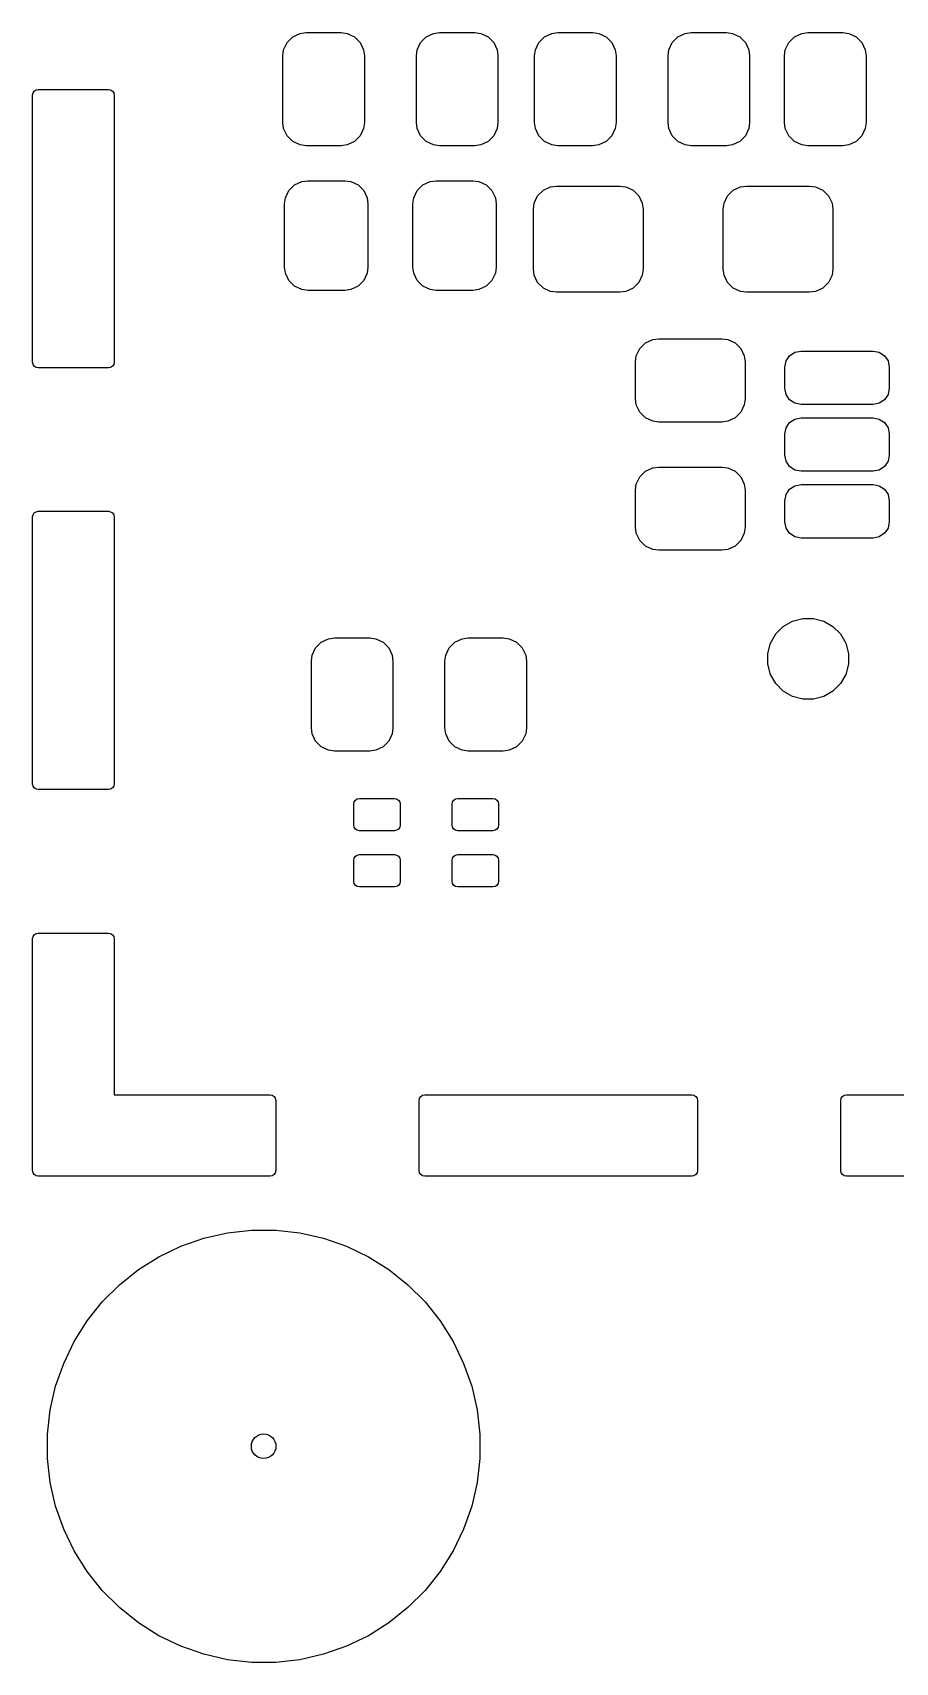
# Model space of a CAD drawing. Extents: x 3.96 to 7.46, y -4.84 to -2.98.
# Drawn here: x 3.959 to 4.443, y -4.819 to -3.906 of the extents above; entities that cross this region are included whole.
import ezdxf

# ---------------------------------------------------------------- set-up
doc = ezdxf.new("R2010")
doc.units = 0
doc.header["$MEASUREMENT"] = 0
doc.layers.add('BLACK', color=7, linetype='CONTINUOUS')

msp = doc.modelspace()

# ---------------------------------------------------------------- linework, layer by layer
at = {"layer": 'BLACK', "linetype": 'CONTINUOUS'}
for p, q in [((4.10498, -3.90817), (4.10907, -3.90627)), ((4.10907, -3.90627), (4.11243, -3.90582)), ((4.11243, -3.90582), (4.13212, -3.90582)), ((4.13212, -3.90582), (4.13548, -3.90627)), ((4.13548, -3.90627), (4.13957, -3.90817)), ((4.17978, -3.90817), (4.18387, -3.90627)), ((4.18387, -3.90627), (4.18723, -3.90582)), ((4.18723, -3.90582), (4.20692, -3.90582)), ((4.20692, -3.90582), (4.21028, -3.90627)), ((4.21028, -3.90627), (4.21437, -3.90817)), ((4.24598, -3.90817), (4.25007, -3.90627)), ((4.25007, -3.90627), (4.25343, -3.90582)), ((4.25343, -3.90582), (4.27312, -3.90582)), ((4.27312, -3.90582), (4.27648, -3.90627)), ((4.27648, -3.90627), (4.28057, -3.90817)), ((4.32078, -3.90817), (4.32487, -3.90627)), ((4.32487, -3.90627), (4.32823, -3.90582)), ((4.32823, -3.90582), (4.34792, -3.90582)), ((4.34792, -3.90582), (4.35128, -3.90627)), ((4.35128, -3.90627), (4.35537, -3.90817)), ((4.38598, -3.90817), (4.39007, -3.90627)), ((4.39007, -3.90627), (4.39343, -3.90582)), ((4.39343, -3.90582), (4.41312, -3.90582)), ((4.41312, -3.90582), (4.41648, -3.90627)), ((4.41648, -3.90627), (4.42057, -3.90817)), ((4.09944, -3.91882), (4.09988, -3.91545)), ((4.09988, -3.91545), (4.10179, -3.91136)), ((4.10179, -3.91136), (4.10498, -3.90817)), ((4.13957, -3.90817), (4.14276, -3.91136)), ((4.14276, -3.91136), (4.14467, -3.91545)), ((4.14467, -3.91545), (4.14511, -3.91882)), ((4.17424, -3.91882), (4.17468, -3.91545)), ((4.17468, -3.91545), (4.17659, -3.91136)), ((4.17659, -3.91136), (4.17978, -3.90817)), ((4.21437, -3.90817), (4.21756, -3.91136)), ((4.21756, -3.91136), (4.21947, -3.91545)), ((4.21947, -3.91545), (4.21991, -3.91882)), ((4.24044, -3.91882), (4.24088, -3.91545)), ((4.24088, -3.91545), (4.24279, -3.91136)), ((4.24279, -3.91136), (4.24598, -3.90817)), ((4.28057, -3.90817), (4.28376, -3.91136)), ((4.28376, -3.91136), (4.28567, -3.91545)), ((4.28567, -3.91545), (4.28611, -3.91882)), ((4.31524, -3.91882), (4.31568, -3.91545)), ((4.31568, -3.91545), (4.31759, -3.91136)), ((4.31759, -3.91136), (4.32078, -3.90817)), ((4.35537, -3.90817), (4.35856, -3.91136)), ((4.35856, -3.91136), (4.36047, -3.91545)), ((4.36047, -3.91545), (4.36091, -3.91882)), ((4.38044, -3.91882), (4.38088, -3.91545)), ((4.38088, -3.91545), (4.38279, -3.91136)), ((4.38279, -3.91136), (4.38598, -3.90817)), ((4.42057, -3.90817), (4.42376, -3.91136)), ((4.42376, -3.91136), (4.42567, -3.91545)), ((4.42567, -3.91545), (4.42611, -3.91882)), ((4.09944, -3.95622), (4.09944, -3.91882)), ((4.14511, -3.91882), (4.14511, -3.95622)), ((4.17424, -3.95622), (4.17424, -3.91882)), ((4.21991, -3.91882), (4.21991, -3.95622)), ((4.24044, -3.95622), (4.24044, -3.91882)), ((4.28611, -3.91882), (4.28611, -3.95622)), ((4.31524, -3.95622), (4.31524, -3.91882)), ((4.36091, -3.91882), (4.36091, -3.95622)), ((4.38044, -3.95622), (4.38044, -3.91882)), ((4.42611, -3.91882), (4.42611, -3.95622)), ((3.95923, -3.94082), (3.95947, -3.93962)), ((3.95923, -4.09043), (3.95923, -3.94082)), ((3.95947, -3.93962), (3.96015, -3.9386)), ((3.96015, -3.9386), (3.96117, -3.93791)), ((3.96117, -3.93791), (3.96238, -3.93767)), ((3.96238, -3.93767), (4.00175, -3.93767)), ((4.00175, -3.93767), (4.00295, -3.93791)), ((4.00295, -3.93791), (4.00397, -3.9386)), ((4.00397, -3.9386), (4.00466, -3.93962)), ((4.00466, -3.93962), (4.0049, -3.94082)), ((4.0049, -3.94082), (4.0049, -4.09043)), ((4.09988, -3.95958), (4.09944, -3.95622)), ((4.10179, -3.96367), (4.09988, -3.95958)), ((4.14467, -3.95958), (4.14276, -3.96367)), ((4.14511, -3.95622), (4.14467, -3.95958)), ((4.17468, -3.95958), (4.17424, -3.95622)), ((4.17659, -3.96367), (4.17468, -3.95958)), ((4.21947, -3.95958), (4.21756, -3.96367)), ((4.21991, -3.95622), (4.21947, -3.95958)), ((4.24088, -3.95958), (4.24044, -3.95622)), ((4.24279, -3.96367), (4.24088, -3.95958)), ((4.28567, -3.95958), (4.28376, -3.96367)), ((4.28611, -3.95622), (4.28567, -3.95958)), ((4.31568, -3.95958), (4.31524, -3.95622)), ((4.31759, -3.96367), (4.31568, -3.95958)), ((4.36047, -3.95958), (4.35856, -3.96367)), ((4.36091, -3.95622), (4.36047, -3.95958)), ((4.38088, -3.95958), (4.38044, -3.95622)), ((4.38279, -3.96367), (4.38088, -3.95958)), ((4.42567, -3.95958), (4.42376, -3.96367)), ((4.42611, -3.95622), (4.42567, -3.95958)), ((4.10498, -3.96686), (4.10179, -3.96367)), ((4.10907, -3.96877), (4.10498, -3.96686)), ((4.11243, -3.96921), (4.10907, -3.96877)), ((4.13212, -3.96921), (4.11243, -3.96921)), ((4.13548, -3.96877), (4.13212, -3.96921)), ((4.13957, -3.96686), (4.13548, -3.96877)), ((4.14276, -3.96367), (4.13957, -3.96686)), ((4.17978, -3.96686), (4.17659, -3.96367)), ((4.18387, -3.96877), (4.17978, -3.96686)), ((4.18723, -3.96921), (4.18387, -3.96877)), ((4.20692, -3.96921), (4.18723, -3.96921)), ((4.21028, -3.96877), (4.20692, -3.96921)), ((4.21437, -3.96686), (4.21028, -3.96877)), ((4.21756, -3.96367), (4.21437, -3.96686)), ((4.24598, -3.96686), (4.24279, -3.96367)), ((4.25007, -3.96877), (4.24598, -3.96686)), ((4.25343, -3.96921), (4.25007, -3.96877)), ((4.27312, -3.96921), (4.25343, -3.96921)), ((4.27648, -3.96877), (4.27312, -3.96921)), ((4.28057, -3.96686), (4.27648, -3.96877)), ((4.28376, -3.96367), (4.28057, -3.96686)), ((4.32078, -3.96686), (4.31759, -3.96367)), ((4.32487, -3.96877), (4.32078, -3.96686)), ((4.32823, -3.96921), (4.32487, -3.96877)), ((4.34792, -3.96921), (4.32823, -3.96921)), ((4.35128, -3.96877), (4.34792, -3.96921)), ((4.35537, -3.96686), (4.35128, -3.96877)), ((4.35856, -3.96367), (4.35537, -3.96686)), ((4.38598, -3.96686), (4.38279, -3.96367)), ((4.39007, -3.96877), (4.38598, -3.96686)), ((4.39343, -3.96921), (4.39007, -3.96877)), ((4.41312, -3.96921), (4.39343, -3.96921)), ((4.41648, -3.96877), (4.41312, -3.96921)), ((4.42057, -3.96686), (4.41648, -3.96877)), ((4.42376, -3.96367), (4.42057, -3.96686)), ((4.10087, -3.99844), (4.10277, -3.99435)), ((4.10277, -3.99435), (4.10596, -3.99116)), ((4.10596, -3.99116), (4.11005, -3.98925)), ((4.11005, -3.98925), (4.11341, -3.98881)), ((4.11341, -3.98881), (4.13408, -3.98881)), ((4.13408, -3.98881), (4.13745, -3.98925)), ((4.13745, -3.98925), (4.14154, -3.99116)), ((4.14154, -3.99116), (4.14473, -3.99435)), ((4.14473, -3.99435), (4.14663, -3.99844)), ((4.17272, -3.99844), (4.17462, -3.99435)), ((4.17462, -3.99435), (4.17781, -3.99116)), ((4.17781, -3.99116), (4.1819, -3.98925)), ((4.1819, -3.98925), (4.18527, -3.98881)), ((4.18527, -3.98881), (4.20593, -3.98881)), ((4.20593, -3.98881), (4.2093, -3.98925)), ((4.2093, -3.98925), (4.21339, -3.99116)), ((4.21339, -3.99116), (4.21658, -3.99435)), ((4.21658, -3.99435), (4.21848, -3.99844)), ((4.24026, -4.00142), (4.24217, -3.99733)), ((4.24217, -3.99733), (4.24536, -3.99414)), ((4.24536, -3.99414), (4.24945, -3.99224)), ((4.24945, -3.99224), (4.25281, -3.99179)), ((4.25281, -3.99179), (4.28824, -3.99179)), ((4.28824, -3.99179), (4.2916, -3.99224)), ((4.2916, -3.99224), (4.29569, -3.99414)), ((4.29569, -3.99414), (4.29888, -3.99733)), ((4.29888, -3.99733), (4.30079, -4.00142)), ((4.34656, -4.00142), (4.34847, -3.99733)), ((4.34847, -3.99733), (4.35166, -3.99414)), ((4.35166, -3.99414), (4.35575, -3.99224)), ((4.35575, -3.99224), (4.35911, -3.99179)), ((4.35911, -3.99179), (4.39454, -3.99179)), ((4.39454, -3.99179), (4.3979, -3.99224)), ((4.3979, -3.99224), (4.40199, -3.99414)), ((4.40199, -3.99414), (4.40518, -3.99733)), ((4.40518, -3.99733), (4.40709, -4.00142)), ((4.10042, -4.0018), (4.10087, -3.99844)), ((4.10042, -4.03723), (4.10042, -4.0018)), ((4.14663, -3.99844), (4.14708, -4.0018)), ((4.14708, -4.0018), (4.14708, -4.03723)), ((4.17227, -4.0018), (4.17272, -3.99844)), ((4.17227, -4.03723), (4.17227, -4.0018)), ((4.21848, -3.99844), (4.21893, -4.0018)), ((4.21893, -4.0018), (4.21893, -4.03723)), ((4.23982, -4.00478), (4.24026, -4.00142)), ((4.23982, -4.03825), (4.23982, -4.00478)), ((4.30079, -4.00142), (4.30123, -4.00478)), ((4.30123, -4.00478), (4.30123, -4.03825)), ((4.34612, -4.00478), (4.34656, -4.00142)), ((4.34612, -4.03825), (4.34612, -4.00478)), ((4.40709, -4.00142), (4.40753, -4.00478)), ((4.40753, -4.00478), (4.40753, -4.03825)), ((4.10087, -4.0406), (4.10042, -4.03723)), ((4.10277, -4.04469), (4.10087, -4.0406)), ((4.14663, -4.0406), (4.14473, -4.04469)), ((4.14708, -4.03723), (4.14663, -4.0406)), ((4.17272, -4.0406), (4.17227, -4.03723)), ((4.17462, -4.04469), (4.17272, -4.0406)), ((4.21848, -4.0406), (4.21658, -4.04469)), ((4.21893, -4.03723), (4.21848, -4.0406)), ((4.24026, -4.04161), (4.23982, -4.03825)), ((4.24217, -4.0457), (4.24026, -4.04161)), ((4.30079, -4.04161), (4.29888, -4.0457)), ((4.30123, -4.03825), (4.30079, -4.04161)), ((4.34656, -4.04161), (4.34612, -4.03825)), ((4.34847, -4.0457), (4.34656, -4.04161)), ((4.40709, -4.04161), (4.40518, -4.0457)), ((4.40753, -4.03825), (4.40709, -4.04161)), ((4.10596, -4.04788), (4.10277, -4.04469)), ((4.11005, -4.04978), (4.10596, -4.04788)), ((4.11341, -4.05023), (4.11005, -4.04978)), ((4.13408, -4.05023), (4.11341, -4.05023)), ((4.13745, -4.04978), (4.13408, -4.05023)), ((4.14154, -4.04788), (4.13745, -4.04978)), ((4.14473, -4.04469), (4.14154, -4.04788)), ((4.17781, -4.04788), (4.17462, -4.04469)), ((4.1819, -4.04978), (4.17781, -4.04788)), ((4.18527, -4.05023), (4.1819, -4.04978)), ((4.20593, -4.05023), (4.18527, -4.05023)), ((4.2093, -4.04978), (4.20593, -4.05023)), ((4.21339, -4.04788), (4.2093, -4.04978)), ((4.21658, -4.04469), (4.21339, -4.04788)), ((4.24536, -4.04889), (4.24217, -4.0457)), ((4.24945, -4.0508), (4.24536, -4.04889)), ((4.25281, -4.05124), (4.24945, -4.0508)), ((4.28824, -4.05124), (4.25281, -4.05124)), ((4.2916, -4.0508), (4.28824, -4.05124)), ((4.29569, -4.04889), (4.2916, -4.0508)), ((4.29888, -4.0457), (4.29569, -4.04889)), ((4.35166, -4.04889), (4.34847, -4.0457)), ((4.35575, -4.0508), (4.35166, -4.04889)), ((4.35911, -4.05124), (4.35575, -4.0508)), ((4.39454, -4.05124), (4.35911, -4.05124)), ((4.3979, -4.0508), (4.39454, -4.05124)), ((4.40199, -4.04889), (4.3979, -4.0508)), ((4.40518, -4.0457), (4.40199, -4.04889)), ((4.29932, -4.0828), (4.30251, -4.07961)), ((4.30251, -4.07961), (4.3066, -4.07771)), ((4.3066, -4.07771), (4.30996, -4.07726)), ((4.30996, -4.07726), (4.34539, -4.07726)), ((4.34539, -4.07726), (4.34875, -4.07771)), ((4.34875, -4.07771), (4.35284, -4.07961)), ((4.35284, -4.07961), (4.35603, -4.0828)), ((4.29697, -4.09026), (4.29741, -4.08689)), ((4.29741, -4.08689), (4.29932, -4.0828)), ((4.35603, -4.0828), (4.35794, -4.08689)), ((4.35794, -4.08689), (4.35838, -4.09026)), ((4.38135, -4.08974), (4.38331, -4.08681)), ((4.38331, -4.08681), (4.38625, -4.08484)), ((4.38625, -4.08484), (4.38971, -4.08415)), ((4.38971, -4.08415), (4.43007, -4.08415)), ((4.43007, -4.08415), (4.43353, -4.08484)), ((4.43353, -4.08484), (4.43647, -4.08681)), ((4.43647, -4.08681), (4.43843, -4.08974)), ((3.95947, -4.09164), (3.95923, -4.09043)), ((3.96015, -4.09266), (3.95947, -4.09164)), ((3.96117, -4.09334), (3.96015, -4.09266)), ((3.96238, -4.09358), (3.96117, -4.09334)), ((4.00175, -4.09358), (3.96238, -4.09358)), ((4.00295, -4.09334), (4.00175, -4.09358)), ((4.00397, -4.09266), (4.00295, -4.09334)), ((4.00466, -4.09164), (4.00397, -4.09266)), ((4.0049, -4.09043), (4.00466, -4.09164)), ((4.29697, -4.11093), (4.29697, -4.09026)), ((4.35838, -4.09026), (4.35838, -4.11093)), ((4.38066, -4.09321), (4.38135, -4.08974)), ((4.38066, -4.10502), (4.38066, -4.09321)), ((4.43843, -4.08974), (4.43912, -4.09321)), ((4.43912, -4.09321), (4.43912, -4.10502)), ((4.38135, -4.10849), (4.38066, -4.10502)), ((4.43912, -4.10502), (4.43843, -4.10849)), ((4.29741, -4.11429), (4.29697, -4.11093)), ((4.29932, -4.11838), (4.29741, -4.11429)), ((4.35794, -4.11429), (4.35603, -4.11838)), ((4.35838, -4.11093), (4.35794, -4.11429)), ((4.38331, -4.11142), (4.38135, -4.10849)), ((4.38625, -4.11339), (4.38331, -4.11142)), ((4.38971, -4.11408), (4.38625, -4.11339)), ((4.43007, -4.11408), (4.38971, -4.11408)), ((4.43353, -4.11339), (4.43007, -4.11408)), ((4.43647, -4.11142), (4.43353, -4.11339)), ((4.43843, -4.10849), (4.43647, -4.11142)), ((4.30251, -4.12157), (4.29932, -4.11838)), ((4.3066, -4.12348), (4.30251, -4.12157)), ((4.30996, -4.12392), (4.3066, -4.12348)), ((4.34539, -4.12392), (4.30996, -4.12392)), ((4.34875, -4.12348), (4.34539, -4.12392)), ((4.35284, -4.12157), (4.34875, -4.12348)), ((4.35603, -4.11838), (4.35284, -4.12157)), ((4.38135, -4.12715), (4.38331, -4.12421)), ((4.38331, -4.12421), (4.38625, -4.12225)), ((4.38625, -4.12225), (4.38971, -4.12156)), ((4.38971, -4.12156), (4.43007, -4.12156)), ((4.43007, -4.12156), (4.43353, -4.12225)), ((4.43353, -4.12225), (4.43647, -4.12421)), ((4.43647, -4.12421), (4.43843, -4.12715)), ((4.38066, -4.13061), (4.38135, -4.12715)), ((4.38066, -4.14242), (4.38066, -4.13061)), ((4.43843, -4.12715), (4.43912, -4.13061)), ((4.43912, -4.13061), (4.43912, -4.14242)), ((4.38135, -4.14589), (4.38066, -4.14242)), ((4.43912, -4.14242), (4.43843, -4.14589)), ((4.29932, -4.15466), (4.30251, -4.15146)), ((4.30251, -4.15146), (4.3066, -4.14956)), ((4.3066, -4.14956), (4.30996, -4.14912)), ((4.30996, -4.14912), (4.34539, -4.14912)), ((4.34539, -4.14912), (4.34875, -4.14956)), ((4.34875, -4.14956), (4.35284, -4.15146)), ((4.35284, -4.15146), (4.35603, -4.15466)), ((4.38331, -4.14883), (4.38135, -4.14589)), ((4.38625, -4.15079), (4.38331, -4.14883)), ((4.38971, -4.15148), (4.38625, -4.15079)), ((4.43007, -4.15148), (4.38971, -4.15148)), ((4.43353, -4.15079), (4.43007, -4.15148)), ((4.43647, -4.14883), (4.43353, -4.15079)), ((4.43843, -4.14589), (4.43647, -4.14883)), ((4.29697, -4.16211), (4.29741, -4.15874)), ((4.29697, -4.18278), (4.29697, -4.16211)), ((4.29741, -4.15874), (4.29932, -4.15466)), ((4.35603, -4.15466), (4.35794, -4.15874)), ((4.35794, -4.15874), (4.35838, -4.16211)), ((4.35838, -4.16211), (4.35838, -4.18278)), ((4.38135, -4.16455), (4.38331, -4.16161)), ((4.38331, -4.16161), (4.38625, -4.15965)), ((4.38625, -4.15965), (4.38971, -4.15896)), ((4.38971, -4.15896), (4.43007, -4.15896)), ((4.43007, -4.15896), (4.43353, -4.15965)), ((4.43353, -4.15965), (4.43647, -4.16161)), ((4.43647, -4.16161), (4.43843, -4.16455)), ((4.38066, -4.16801), (4.38135, -4.16455)), ((4.38066, -4.17982), (4.38066, -4.16801)), ((4.43843, -4.16455), (4.43912, -4.16801)), ((4.43912, -4.16801), (4.43912, -4.17982)), ((3.95923, -4.17704), (3.95947, -4.17584)), ((3.95923, -4.32665), (3.95923, -4.17704)), ((3.95947, -4.17584), (3.96015, -4.17482)), ((3.96015, -4.17482), (3.96117, -4.17413)), ((3.96117, -4.17413), (3.96238, -4.17389)), ((3.96238, -4.17389), (4.00175, -4.17389)), ((4.00175, -4.17389), (4.00295, -4.17413)), ((4.00295, -4.17413), (4.00397, -4.17482)), ((4.00397, -4.17482), (4.00466, -4.17584)), ((4.00466, -4.17584), (4.0049, -4.17704)), ((4.0049, -4.17704), (4.0049, -4.32665)), ((4.38135, -4.18329), (4.38066, -4.17982)), ((4.43912, -4.17982), (4.43843, -4.18329)), ((4.29741, -4.18614), (4.29697, -4.18278)), ((4.29932, -4.19023), (4.29741, -4.18614)), ((4.35794, -4.18614), (4.35603, -4.19023)), ((4.35838, -4.18278), (4.35794, -4.18614)), ((4.38331, -4.18623), (4.38135, -4.18329)), ((4.38625, -4.18819), (4.38331, -4.18623)), ((4.38971, -4.18888), (4.38625, -4.18819)), ((4.43007, -4.18888), (4.38971, -4.18888)), ((4.43353, -4.18819), (4.43007, -4.18888)), ((4.43647, -4.18623), (4.43353, -4.18819)), ((4.43843, -4.18329), (4.43647, -4.18623)), ((4.30251, -4.19342), (4.29932, -4.19023)), ((4.3066, -4.19533), (4.30251, -4.19342)), ((4.30996, -4.19577), (4.3066, -4.19533)), ((4.34539, -4.19577), (4.30996, -4.19577)), ((4.34875, -4.19533), (4.34539, -4.19577)), ((4.35284, -4.19342), (4.34875, -4.19533)), ((4.35603, -4.19023), (4.35284, -4.19342)), ((4.38494, -4.23542), (4.39069, -4.23388)), ((4.39069, -4.23388), (4.39666, -4.23388)), ((4.39666, -4.23388), (4.40241, -4.23542)), ((4.37258, -4.24778), (4.37556, -4.24262)), ((4.37556, -4.24262), (4.37977, -4.2384)), ((4.37977, -4.2384), (4.38494, -4.23542)), ((4.40241, -4.23542), (4.40758, -4.2384)), ((4.40758, -4.2384), (4.41179, -4.24262)), ((4.41179, -4.24262), (4.41477, -4.24778)), ((4.11588, -4.25445), (4.11779, -4.25036)), ((4.11779, -4.25036), (4.12098, -4.24717)), ((4.12098, -4.24717), (4.12507, -4.24527)), ((4.12507, -4.24527), (4.12843, -4.24482)), ((4.12843, -4.24482), (4.14812, -4.24482)), ((4.14812, -4.24482), (4.15148, -4.24527)), ((4.15148, -4.24527), (4.15557, -4.24717)), ((4.15557, -4.24717), (4.15876, -4.25036)), ((4.15876, -4.25036), (4.16067, -4.25445)), ((4.19068, -4.25445), (4.19259, -4.25036)), ((4.19259, -4.25036), (4.19578, -4.24717)), ((4.19578, -4.24717), (4.19987, -4.24527)), ((4.19987, -4.24527), (4.20323, -4.24482)), ((4.20323, -4.24482), (4.22292, -4.24482)), ((4.22292, -4.24482), (4.22628, -4.24527)), ((4.22628, -4.24527), (4.23037, -4.24717)), ((4.23037, -4.24717), (4.23356, -4.25036)), ((4.23356, -4.25036), (4.23547, -4.25445)), ((4.37104, -4.25354), (4.37258, -4.24778)), ((4.41477, -4.24778), (4.41631, -4.25354)), ((4.11544, -4.25782), (4.11588, -4.25445)), ((4.11544, -4.29522), (4.11544, -4.25782)), ((4.16067, -4.25445), (4.16111, -4.25782)), ((4.16111, -4.25782), (4.16111, -4.29522)), ((4.19024, -4.25782), (4.19068, -4.25445)), ((4.19024, -4.29522), (4.19024, -4.25782)), ((4.23547, -4.25445), (4.23591, -4.25782)), ((4.23591, -4.25782), (4.23591, -4.29522)), ((4.37104, -4.2595), (4.37104, -4.25354)), ((4.37258, -4.26526), (4.37104, -4.2595)), ((4.41631, -4.2595), (4.41477, -4.26526)), ((4.41631, -4.25354), (4.41631, -4.2595)), ((4.37556, -4.27042), (4.37258, -4.26526)), ((4.37977, -4.27463), (4.37556, -4.27042)), ((4.41179, -4.27042), (4.40758, -4.27463)), ((4.41477, -4.26526), (4.41179, -4.27042)), ((4.38494, -4.27761), (4.37977, -4.27463)), ((4.39069, -4.27916), (4.38494, -4.27761)), ((4.39666, -4.27916), (4.39069, -4.27916)), ((4.40241, -4.27761), (4.39666, -4.27916)), ((4.40758, -4.27463), (4.40241, -4.27761)), ((4.11588, -4.29858), (4.11544, -4.29522)), ((4.11779, -4.30267), (4.11588, -4.29858)), ((4.16067, -4.29858), (4.15876, -4.30267)), ((4.16111, -4.29522), (4.16067, -4.29858)), ((4.19068, -4.29858), (4.19024, -4.29522)), ((4.19259, -4.30267), (4.19068, -4.29858)), ((4.23547, -4.29858), (4.23356, -4.30267)), ((4.23591, -4.29522), (4.23547, -4.29858)), ((4.12098, -4.30586), (4.11779, -4.30267)), ((4.12507, -4.30777), (4.12098, -4.30586)), ((4.12843, -4.30821), (4.12507, -4.30777)), ((4.14812, -4.30821), (4.12843, -4.30821)), ((4.15148, -4.30777), (4.14812, -4.30821)), ((4.15557, -4.30586), (4.15148, -4.30777)), ((4.15876, -4.30267), (4.15557, -4.30586)), ((4.19578, -4.30586), (4.19259, -4.30267)), ((4.19987, -4.30777), (4.19578, -4.30586)), ((4.20323, -4.30821), (4.19987, -4.30777)), ((4.22292, -4.30821), (4.20323, -4.30821)), ((4.22628, -4.30777), (4.22292, -4.30821)), ((4.23037, -4.30586), (4.22628, -4.30777)), ((4.23356, -4.30267), (4.23037, -4.30586)), ((3.95947, -4.32786), (3.95923, -4.32665)), ((3.96015, -4.32888), (3.95947, -4.32786)), ((3.96117, -4.32956), (3.96015, -4.32888)), ((3.96238, -4.3298), (3.96117, -4.32956)), ((4.00175, -4.3298), (3.96238, -4.3298)), ((4.00295, -4.32956), (4.00175, -4.3298)), ((4.00397, -4.32888), (4.00295, -4.32956)), ((4.00466, -4.32786), (4.00397, -4.32888)), ((4.0049, -4.32665), (4.00466, -4.32786)), ((4.14005, -4.33564), (4.14107, -4.33495)), ((4.14107, -4.33495), (4.14227, -4.33471)), ((4.14227, -4.33471), (4.16196, -4.33471)), ((4.16196, -4.33471), (4.16316, -4.33495)), ((4.16316, -4.33495), (4.16419, -4.33564)), ((4.19516, -4.33564), (4.19619, -4.33495)), ((4.19619, -4.33495), (4.19739, -4.33471)), ((4.19739, -4.33471), (4.21708, -4.33471)), ((4.21708, -4.33471), (4.21828, -4.33495)), ((4.21828, -4.33495), (4.2193, -4.33564)), ((4.13912, -4.33786), (4.13936, -4.33666)), ((4.13912, -4.34967), (4.13912, -4.33786)), ((4.13936, -4.33666), (4.14005, -4.33564)), ((4.16419, -4.33564), (4.16487, -4.33666)), ((4.16487, -4.33666), (4.16511, -4.33786)), ((4.16511, -4.33786), (4.16511, -4.34967)), ((4.19424, -4.33786), (4.19448, -4.33666)), ((4.19424, -4.34967), (4.19424, -4.33786)), ((4.19448, -4.33666), (4.19516, -4.33564)), ((4.2193, -4.33564), (4.21999, -4.33666)), ((4.21999, -4.33666), (4.22023, -4.33786)), ((4.22023, -4.33786), (4.22023, -4.34967)), ((4.13936, -4.35088), (4.13912, -4.34967)), ((4.14005, -4.3519), (4.13936, -4.35088)), ((4.14107, -4.35258), (4.14005, -4.3519)), ((4.14227, -4.35282), (4.14107, -4.35258)), ((4.16196, -4.35282), (4.14227, -4.35282)), ((4.16316, -4.35258), (4.16196, -4.35282)), ((4.16419, -4.3519), (4.16316, -4.35258)), ((4.16487, -4.35088), (4.16419, -4.3519)), ((4.16511, -4.34967), (4.16487, -4.35088)), ((4.19448, -4.35088), (4.19424, -4.34967)), ((4.19516, -4.3519), (4.19448, -4.35088)), ((4.19619, -4.35258), (4.19516, -4.3519)), ((4.19739, -4.35282), (4.19619, -4.35258)), ((4.21708, -4.35282), (4.19739, -4.35282)), ((4.21828, -4.35258), (4.21708, -4.35282)), ((4.2193, -4.3519), (4.21828, -4.35258)), ((4.21999, -4.35088), (4.2193, -4.3519)), ((4.22023, -4.34967), (4.21999, -4.35088)), ((4.13912, -4.36936), (4.13936, -4.36815)), ((4.13912, -4.38117), (4.13912, -4.36936)), ((4.13936, -4.36815), (4.14005, -4.36713)), ((4.14005, -4.36713), (4.14107, -4.36645)), ((4.14107, -4.36645), (4.14227, -4.36621)), ((4.14227, -4.36621), (4.16196, -4.36621)), ((4.16196, -4.36621), (4.16316, -4.36645)), ((4.16316, -4.36645), (4.16419, -4.36713)), ((4.16419, -4.36713), (4.16487, -4.36815)), ((4.16487, -4.36815), (4.16511, -4.36936)), ((4.16511, -4.36936), (4.16511, -4.38117)), ((4.19424, -4.36936), (4.19448, -4.36815)), ((4.19424, -4.38117), (4.19424, -4.36936)), ((4.19448, -4.36815), (4.19516, -4.36713)), ((4.19516, -4.36713), (4.19619, -4.36645)), ((4.19619, -4.36645), (4.19739, -4.36621)), ((4.19739, -4.36621), (4.21708, -4.36621)), ((4.21708, -4.36621), (4.21828, -4.36645)), ((4.21828, -4.36645), (4.2193, -4.36713)), ((4.2193, -4.36713), (4.21999, -4.36815)), ((4.21999, -4.36815), (4.22023, -4.36936)), ((4.22023, -4.36936), (4.22023, -4.38117)), ((4.13936, -4.38238), (4.13912, -4.38117)), ((4.16511, -4.38117), (4.16487, -4.38238)), ((4.19448, -4.38238), (4.19424, -4.38117)), ((4.22023, -4.38117), (4.21999, -4.38238)), ((4.14005, -4.3834), (4.13936, -4.38238)), ((4.14107, -4.38408), (4.14005, -4.3834)), ((4.14227, -4.38432), (4.14107, -4.38408)), ((4.16196, -4.38432), (4.14227, -4.38432)), ((4.16316, -4.38408), (4.16196, -4.38432)), ((4.16419, -4.3834), (4.16316, -4.38408)), ((4.16487, -4.38238), (4.16419, -4.3834)), ((4.19516, -4.3834), (4.19448, -4.38238)), ((4.19619, -4.38408), (4.19516, -4.3834)), ((4.19739, -4.38432), (4.19619, -4.38408)), ((4.21708, -4.38432), (4.19739, -4.38432)), ((4.21828, -4.38408), (4.21708, -4.38432)), ((4.2193, -4.3834), (4.21828, -4.38408)), ((4.21999, -4.38238), (4.2193, -4.3834)), ((3.95923, -4.41326), (3.95947, -4.41206)), ((3.95923, -4.50382), (3.95923, -4.41326)), ((3.95947, -4.41206), (3.96015, -4.41104)), ((3.96015, -4.41104), (3.96117, -4.41036)), ((3.96117, -4.41036), (3.96238, -4.41012)), ((3.96238, -4.41012), (4.00175, -4.41012)), ((4.00175, -4.41012), (4.00295, -4.41036)), ((4.00295, -4.41036), (4.00397, -4.41104)), ((4.00397, -4.41104), (4.00466, -4.41206)), ((4.00466, -4.41206), (4.0049, -4.41326)), ((4.0049, -4.41326), (4.0049, -4.50067)), ((3.95923, -4.54319), (3.95923, -4.50382)), ((4.0049, -4.50067), (4.0923, -4.50067)), ((4.0923, -4.50067), (4.0935, -4.50091)), ((4.0935, -4.50091), (4.09452, -4.50159)), ((4.09452, -4.50159), (4.09521, -4.50261)), ((4.09521, -4.50261), (4.09545, -4.50382)), ((4.09545, -4.50382), (4.09545, -4.54319)), ((4.17576, -4.50382), (4.176, -4.50261)), ((4.17576, -4.54319), (4.17576, -4.50382)), ((4.176, -4.50261), (4.17668, -4.50159)), ((4.17668, -4.50159), (4.17771, -4.50091)), ((4.17771, -4.50091), (4.17891, -4.50067)), ((4.17891, -4.50067), (4.32852, -4.50067)), ((4.32852, -4.50067), (4.32972, -4.50091)), ((4.32972, -4.50091), (4.33074, -4.50159)), ((4.33074, -4.50159), (4.33143, -4.50261)), ((4.33143, -4.50261), (4.33167, -4.50382)), ((4.33167, -4.50382), (4.33167, -4.54319)), ((4.41198, -4.50382), (4.41222, -4.50261)), ((4.41198, -4.54319), (4.41198, -4.50382)), ((4.41222, -4.50261), (4.4129, -4.50159)), ((4.4129, -4.50159), (4.41393, -4.50091)), ((4.41393, -4.50091), (4.41513, -4.50067)), ((4.41513, -4.50067), (4.56474, -4.50067)), ((3.95947, -4.54439), (3.95923, -4.54319)), ((3.96015, -4.54541), (3.95947, -4.54439)), ((3.96117, -4.5461), (3.96015, -4.54541)), ((4.09452, -4.54541), (4.0935, -4.5461)), ((4.09521, -4.54439), (4.09452, -4.54541)), ((4.09545, -4.54319), (4.09521, -4.54439)), ((4.176, -4.54439), (4.17576, -4.54319)), ((4.17668, -4.54541), (4.176, -4.54439)), ((4.17771, -4.5461), (4.17668, -4.54541)), ((4.33074, -4.54541), (4.32972, -4.5461)), ((4.33143, -4.54439), (4.33074, -4.54541)), ((4.33167, -4.54319), (4.33143, -4.54439)), ((4.41222, -4.54439), (4.41198, -4.54319)), ((4.4129, -4.54541), (4.41222, -4.54439)), ((4.41393, -4.5461), (4.4129, -4.54541)), ((3.96238, -4.54634), (3.96117, -4.5461)), ((4.00175, -4.54634), (3.96238, -4.54634)), ((4.0923, -4.54634), (4.00175, -4.54634)), ((4.0935, -4.5461), (4.0923, -4.54634)), ((4.17891, -4.54634), (4.17771, -4.5461)), ((4.32852, -4.54634), (4.17891, -4.54634)), ((4.32972, -4.5461), (4.32852, -4.54634)), ((4.41513, -4.54634), (4.41393, -4.5461)), ((4.56474, -4.54634), (4.41513, -4.54634)), ((4.04227, -4.58549), (4.05511, -4.581)), ((4.05511, -4.581), (4.06836, -4.57797)), ((4.06836, -4.57797), (4.08188, -4.57645)), ((4.08188, -4.57645), (4.09547, -4.57645)), ((4.09547, -4.57645), (4.10899, -4.57797)), ((4.10899, -4.57797), (4.12224, -4.581)), ((4.12224, -4.581), (4.13508, -4.58549)), ((4.03002, -4.59139), (4.04227, -4.58549)), ((4.13508, -4.58549), (4.14733, -4.59139)), ((4.00787, -4.6071), (4.01851, -4.59862)), ((4.01851, -4.59862), (4.03002, -4.59139)), ((4.14733, -4.59139), (4.15884, -4.59862)), ((4.15884, -4.59862), (4.16948, -4.6071)), ((3.99826, -4.61672), (4.00787, -4.6071)), ((4.16948, -4.6071), (4.17909, -4.61672)), ((3.98978, -4.62735), (3.99826, -4.61672)), ((4.17909, -4.61672), (4.18757, -4.62735)), ((3.98255, -4.63886), (3.98978, -4.62735)), ((4.18757, -4.62735), (4.1948, -4.63886)), ((3.97665, -4.65111), (3.98255, -4.63886)), ((4.1948, -4.63886), (4.2007, -4.65111)), ((3.97215, -4.66395), (3.97665, -4.65111)), ((4.2007, -4.65111), (4.2052, -4.66395)), ((3.96913, -4.67721), (3.97215, -4.66395)), ((4.2052, -4.66395), (4.20822, -4.67721)), ((3.96761, -4.69072), (3.96913, -4.67721)), ((4.20822, -4.67721), (4.20974, -4.69072)), ((3.96761, -4.70432), (3.96761, -4.69072)), ((4.20974, -4.69072), (4.20974, -4.70432)), ((3.96913, -4.71783), (3.96761, -4.70432)), ((4.20974, -4.70432), (4.20822, -4.71783)), ((3.97215, -4.73109), (3.96913, -4.71783)), ((4.20822, -4.71783), (4.2052, -4.73109)), ((3.97665, -4.74392), (3.97215, -4.73109)), ((4.2052, -4.73109), (4.2007, -4.74392)), ((3.98255, -4.75617), (3.97665, -4.74392)), ((4.2007, -4.74392), (4.1948, -4.75617)), ((3.98978, -4.76769), (3.98255, -4.75617)), ((4.1948, -4.75617), (4.18757, -4.76769)), ((3.99826, -4.77832), (3.98978, -4.76769)), ((4.18757, -4.76769), (4.17909, -4.77832)), ((4.00787, -4.78793), (3.99826, -4.77832)), ((4.17909, -4.77832), (4.16948, -4.78793)), ((4.01851, -4.79641), (4.00787, -4.78793)), ((4.16948, -4.78793), (4.15884, -4.79641)), ((4.03002, -4.80365), (4.01851, -4.79641)), ((4.15884, -4.79641), (4.14733, -4.80365)), ((4.04227, -4.80955), (4.03002, -4.80365)), ((4.05511, -4.81404), (4.04227, -4.80955)), ((4.13508, -4.80955), (4.12224, -4.81404)), ((4.14733, -4.80365), (4.13508, -4.80955)), ((4.06836, -4.81706), (4.05511, -4.81404)), ((4.08188, -4.81859), (4.06836, -4.81706)), ((4.09547, -4.81859), (4.08188, -4.81859)), ((4.10899, -4.81706), (4.09547, -4.81859)), ((4.12224, -4.81404), (4.10899, -4.81706))]:
    msp.add_line(p, q, dxfattribs=at)
at = {"layer": 'BLACK'}
msp.add_circle((4.08867, -4.69752), 0.00689, dxfattribs=at)
at = {"layer": 'WHITE'}
msp.add_circle((4.08867, -4.69752), 0.00689, dxfattribs=at)

doc.saveas('drawing.dxf')
